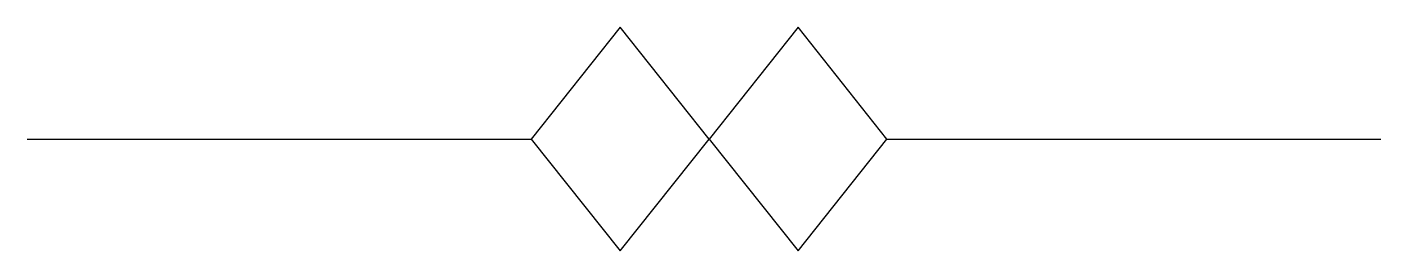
# Model space of a CAD drawing. Header units: metres. Extents: x -20221 to -17377, y -113459 to -112989.
import ezdxf

# ---------------------------------------------------------------- set-up
doc = ezdxf.new("R2010")
doc.units = ezdxf.units.M
doc.layers.add('DET1', color=1, linetype='Continuous')
doc.layers.add('G', color=3, linetype='Continuous')

msp = doc.modelspace()

# ---------------------------------------------------------------- linework, layer by layer
at = {"layer": 'DET1'}
for points in [[(-18975.06, -113458.53), (-18788.23, -113223.86), (-18975.06, -112989.19), (-19161.9, -113223.86)], [(-18601.39, -113458.53), (-18414.55, -113223.86), (-18601.39, -112989.19), (-18788.23, -113223.86)]]:
    msp.add_lwpolyline(points, close=True, dxfattribs=at)
at = {"layer": 'G'}
for p, q in [((-20221.24, -113223.86), (-19161.9, -113223.86)), ((-18414.55, -113223.86), (-17376.68, -113223.86))]:
    msp.add_line(p, q, dxfattribs=at)

doc.saveas('drawing.dxf')
